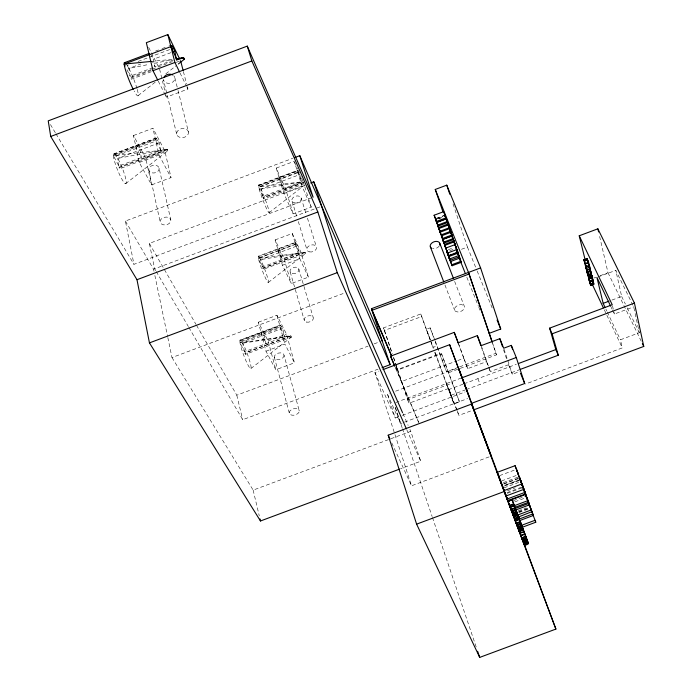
<?xml version="1.0" encoding="UTF-8"?>
<svg xmlns="http://www.w3.org/2000/svg" width="692" height="692" viewBox="0 0 692 692"><rect width="100%" height="100%" fill="white"/><g stroke="black" fill="none" stroke-linecap="round" stroke-linejoin="round"><path stroke-width="0.52" stroke-dasharray="3.46 2.59" d="M160.76 150.294L155.536 139.775L155.994 138.019L159.394 142.76L160.76 150.294L118.851 166.011L113.384 155.588L114.05 153.754L155.994 138.019M295.302 242.347L295.519 244.363L299.402 253.082L262.441 266.913L258.375 258.263L258.315 256.187L295.302 242.347L297.387 245.842L299.402 253.082M284.663 336.684L280.364 327.671L280.199 325.076L282.57 328.285L284.663 336.684L244.51 351.692L239.986 342.765L240.02 340.101L280.199 325.076M297.681 172.239L258.583 186.883L262.865 196.372L301.747 181.806L297.439 170.457L258.523 185.041L258.583 186.883A14.843 1.194 69.1 0 0 265.745 206.847A14.843 1.194 69.1 0 0 268.634 209.546A14.843 1.194 69.1 0 0 260.971 189.106L258.523 185.041M449.169 389.371L451.149 395.539L449.169 389.371L463.034 384.198M138.192 95.574L156.608 81.085M165.82 73.836L175.863 65.93M125.615 183.717L167.706 150.795L167.49 149.645L113.384 155.588A16.106 2.552 68.2 0 0 120.754 177.048A16.106 2.552 68.2 0 0 126.065 180.422A16.106 2.552 68.2 0 0 117.761 158.373L114.05 153.754M269.067 212.773L304.809 184.928M268.332 282.466L305.544 253.54L305.224 252.442L258.375 258.263A14.065 1.367 69.2 0 0 265.183 277.388A14.065 1.367 69.2 0 0 267.934 278.997A14.065 1.367 69.2 0 0 260.642 259.595L258.315 256.187M250.919 368.542L291.332 337.186L291.012 335.905L239.986 342.765A15.267 1.946 69.5 0 0 247.338 363.741A15.267 1.946 69.5 0 0 250.59 364.269A15.267 1.946 69.5 0 0 242.676 343.197L240.02 340.101M155.614 51.035L158.555 49.928M162.006 48.604L165.414 47.35M168.883 46.027L170.846 45.283M125.883 63.517L127.25 65.515L129.231 64.78M138.132 61.432L170.483 49.279M153.027 67.634L130.174 76.224L128.885 68.439L140.718 63.993M173.138 60.083L155.008 66.89L153.546 59.175L171.036 52.609M151.375 69.52L130.373 77.409L131.272 79.234L151.254 71.726M152.378 69.148L172.386 61.631M151.038 70.549L131.073 78.04L131.272 79.234M176.244 62.349L180.24 60.844M165.423 95.254L166.383 97.148L187.913 89.06L186.849 84.934M133.487 135.537L152.915 128.245L164.808 150.821L171.036 177.61L151.574 184.902L139.248 162.482L133.487 135.537L145.692 157.992L151.574 184.902M113.505 154.169L155.553 138.391M114.993 154.359L156.825 138.668M113.384 155.588L155.536 139.775M116.256 155.934L157.984 140.286M118.851 166.011L117.761 158.373L159.394 142.76M166.928 149.204L119.015 167.179L119.837 168.744L167.706 150.795L166.928 149.204L117.761 158.373M167.49 149.645L119.673 167.576L119.837 168.744M145.692 157.992L164.808 150.821M139.248 162.482L159.022 155.069L152.915 128.245M312.101 197.601L133.945 264.327L125.408 221.033L292.759 158.321M276.212 168.07L294.238 161.314L302.248 186.702L311.236 207.133L293.183 213.889L283.919 193.57L276.212 168.07L285.441 188.44L293.183 213.889M258.367 185.499L297.378 170.881M259.042 185.517L297.854 170.976L301.747 181.806M259.872 186.909L298.598 172.403M262.865 196.372L260.971 189.106L299.61 174.626M285.441 188.44L303.2 181.788L311.236 207.133M303.563 182.351L263.15 197.488L263.799 198.915L303.165 184.167M303.849 182.697L263.505 197.808L263.799 198.915M155.735 270.65L154.645 268.79L149.334 243.394L304.67 185.205M283.919 193.57L302.248 186.702M125.408 221.033L153.555 269.197L321.668 206.251M275.131 239.908L292.266 233.498L300.821 251.957L308.416 277.137L291.254 283.556L282.431 265.261L275.131 239.908L283.928 258.28L291.254 283.556M258.168 256.793L295.7 242.676M259.604 257.64L296.41 243.869M258.375 258.263L295.519 244.363M262.441 266.913L260.642 259.595L297.387 245.842M283.928 258.28L300.821 251.957M304.956 252.225L262.718 268.038L263.332 269.335L305.544 253.54L304.956 252.225L260.642 259.595M305.224 252.442L263.055 268.219L263.332 269.335M282.431 265.261L299.835 258.747L308.416 277.137M436.418 218.361L443.953 215.541M436.375 218.542L443.883 215.74M437.707 218.897L443.373 216.786M438.598 218.836L442.352 217.435M448.329 249.682L453.831 247.624M258.324 322.212L276.938 315.258L286.453 334.046L294.463 362.79L275.823 369.753L265.979 351.207L258.324 322.212L268.124 340.897L275.823 369.753M449.757 250.703L455.258 248.644M167.819 337.566L171.988 357.548L344.14 293.174M461.452 249.302L467.446 247.061L452.862 203.413M240.591 340.204L280.675 325.214M239.813 340.974L280.096 325.915M241.499 341.26L281.48 326.313M239.986 342.765L280.364 327.671M244.51 351.692L242.676 343.197L282.57 328.285M268.124 340.897L286.453 334.046M290.692 335.828L244.795 352.989L245.47 354.33L291.332 337.186L290.692 335.828L242.676 343.197M291.012 335.905L245.193 353.032L245.47 354.33M265.979 351.207L284.914 344.123L294.463 362.79M391.326 351.259L383.446 327.896L420.771 313.952L430.26 339.962M383.446 327.896L384.518 330.413L421.765 316.495M196.545 325.344L236.785 395.193L368.058 346.147M374.113 343.889L381.18 341.243M434.775 339.884L430.13 327.87L426.324 329.288L431.081 341.493M593.995 278.002L596.002 277.258M600.007 275.762L608.017 272.769L599.073 234.052M597.914 277.034L615.802 270.356L633.708 306.833L639.313 332.731L620.413 339.789L622.307 347.912L525.444 384.051M458.632 367.218L446.53 371.734L437.102 345.896L433.348 347.298L431.462 342.462M188.881 327.48L242.693 419.715L378.014 369.173M489.123 456.876L411.524 485.793L374.917 372.607L378.957 371.102M396.231 366.604L397.485 369.545L439.593 353.828L446.53 371.734M396.326 367.167L397.58 370.108L441.513 353.707L459.505 401.87L453.883 403.972L434.671 352.15M611.918 300.077L621.658 296.444L615.802 270.356M395.158 366.916L401.447 381.569L456.763 360.921M457.767 360.541L463.804 358.292L458.666 344.331M459.635 366.838L495.948 353.283L492.557 343.318M398.289 416.878L395.253 418.011L387.485 394.215L389.51 393.463M395.582 391.196L456.357 368.507M448.814 372.651L496.562 354.832L492.739 343.578M463.804 358.292L467.714 368.637L486.45 361.648L481.191 346.64M612.558 310.18L614.401 314.038L633.708 306.833M395.772 402.485L462.187 377.694M397.58 370.108L407.571 399.751L452.257 383.083L459.505 401.87M489.538 369.58L490.317 371.561L508.533 364.762L507.867 362.755M407.571 399.751L409.067 403.237L447.923 388.74M464.021 383.826L516.353 364.303M451.262 395.149L465.171 389.959M466.166 389.587L519.173 369.805M508.533 364.762L512.348 374.251L519.796 371.474M402.337 415.364L465.093 391.949M387.485 394.215L400.573 423.599L467.68 398.557M171.988 357.548L253.142 490.118L410.754 431.324L420.71 461.244L400.556 468.761M446.764 384.32L458.908 415.39L472.039 410.486M499.563 475.646L514.467 470.093M501.544 480.966L517.495 475.023M503.3 482.618L518.265 477.039M503.689 483.656L519.571 477.739M503.854 484.089L518.593 478.596M519.268 479.945L504.373 485.499L520.254 479.599M504.58 486.026L519.285 480.542M504.131 487.825L519.856 481.969M507.452 490.74L515.263 487.834M507.037 492.609L521.993 487.038M507.297 493.309L521.915 487.869M513.352 500.662L524.951 496.346M514.883 501.83L525.505 497.877M518.291 510.791L526.11 507.885M518.559 511.622L528.238 508.023M518.732 512.08L528.428 508.464M518.939 512.599L529.614 508.62M127.25 65.515L128.885 68.439L149.247 64.347M154.333 63.327L172.005 59.78M260.971 189.106L301.427 181.927L258.583 186.883M172.023 59.356L152.344 61.311L155.008 66.89M297.439 170.457L297.854 170.976M150.674 54.21L153.546 59.175M50.447 124.551L55.421 132.881M55.974 133.807L133.945 264.327M156.28 271.584L188.345 326.546M149.334 243.394L196.009 324.418M159.022 155.069L171.036 177.61M158.243 81.085L164.947 94.311M148.711 47.393L158.174 66.276M126.956 69.693L130.174 76.224M180.015 72.911L186.52 86.215M186.978 87.166L187.913 89.06M621.658 296.444L625.378 304.082M627.237 307.905L639.313 332.731M608.017 272.769L641.882 342.557M179.799 59.278L180.716 61.173M611.183 307.291L612.1 309.22M605.881 309.108L606.789 311.019M607.247 311.98L620.413 339.789M604.306 309.8L622.307 347.912M391.776 442.975L411.524 485.793M374.917 372.607L395.253 418.011M406.732 429.645L420.71 461.244M402.952 413.574L408.15 425.407M409.889 429.351L410.754 431.324M294.662 162.291L297.655 169.116M298.079 170.094L301.072 176.918M301.496 177.887L303.2 181.788M418.496 422.016L395.158 367.089M401.447 381.569L418.911 422.985M467.446 247.061L476.779 270.053M477.186 271.056L493.007 310.042M466.832 277.224L478.397 306.288M478.803 307.291L479.997 310.293M495.948 353.283L496.562 354.832M486.45 361.648L489.157 368.585M449.056 389.76L456.824 409.647M454.635 281.41L464.41 306.495A5.242 3.373 -21.1 0 1 458.009 311.988A5.242 3.373 -21.1 0 1 456.071 306.478A5.242 3.373 -21.1 0 1 464.41 306.495M435.164 340.888L437.102 345.896M444.965 285.026L454.592 310.163M477.887 378.654L480.084 384.397M458.199 342.791L467.714 368.637M441.513 353.707L452.257 383.083M430.13 327.87L433.772 337.852M435.225 341.848L439.593 353.828M457.17 410.607L458.908 415.39M435.164 352.297L453.883 403.972M430.623 340.974L433.201 348.093M420.771 313.952L433.201 348.275M434.645 352.271L435.726 355.273M481.234 345.619L488.569 366.57M488.915 367.564L490.317 371.561M402.138 427.691L394.898 406.256L400.573 423.599M402.485 428.711L432.137 516.517M432.474 517.538L476.26 647.193M384.518 330.413L392.364 353.681M393.722 357.721L409.067 403.237M393.376 357.357L395.772 364.468M396.118 365.488L397.485 369.545M504.044 349.226L512.348 374.251M503.525 349.702L506.535 358.741M301.072 197.808L306.167 214.105M307.438 218.179L316.348 246.689M292.085 201.173L297.084 217.504M298.33 221.587L307.075 250.158M292.266 233.498L299.835 258.747M298.736 268.833L303.65 285.338M303.952 286.367L313.156 317.308M290.199 272.025L304.368 320.595M276.938 315.258L284.914 344.123M284.057 355.307A4.982 3.218 -15.3 0 1 276.956 359.494A4.982 3.218 -15.3 0 1 276.532 353.88A4.982 3.218 -15.3 0 1 284.057 355.307L299.29 410.91A5.147 3.175 -15.7 0 1 291.938 415.174A5.147 3.175 -15.7 0 1 291.566 409.603A5.147 3.175 -15.7 0 1 299.29 410.91M274.309 357.167L289.247 412.899M183.38 71.501L186.581 83.896M174.877 77.876L177.757 89.355M178.017 90.392L188.492 132.129A6.003 4.55 -11.6 0 1 180.093 137.448A6.003 4.55 -11.6 0 1 179.124 129.62A6.003 4.55 -11.6 0 1 188.492 132.129M176.65 134.032L163.442 79.641A5.787 4.533 -10.8 0 0 171.209 82.867A5.787 4.533 -10.8 0 0 173.822 75.739M159.593 69.105L165.12 91.95M165.371 92.987L166.383 97.148M236.785 395.193L242.693 419.715M253.142 490.118L259.258 515.843M612.481 305.795L613.674 310.95M613.916 311.98L614.401 314.038M159.125 168.251A5.242 3.884 -10.4 0 1 151.851 172.844A5.242 3.884 -10.4 0 1 150.882 166.184A5.242 3.884 -10.4 0 1 159.125 168.251L170.838 220.108A5.415 3.884 -11.2 0 1 163.303 224.796A5.415 3.884 -11.2 0 1 162.352 218.136A5.415 3.884 -11.2 0 1 170.838 220.108M148.78 169.955L160.163 221.933M153.555 269.197L153.996 271.299M154.87 275.511L167.602 336.511M137.25 89.424A17.975 2.327 68 0 1 134.118 90.998M128.885 68.439A17.975 2.327 68 0 1 136.999 88.55M439.204 246.075A5.043 3.408 -21.2 0 1 432.535 248.575M136.03 145.718L135.961 147.119L141.298 157.586L140.061 150.008L137.397 145.951L136.514 145.329L136.03 145.718M278.123 248.774L278.27 250.815L282.232 259.509L280.321 252.225L278.123 248.774M261.541 332.056L261.619 334.677L266.013 343.656L264.041 335.213L261.541 332.056M279.369 177.23L279.525 179.038L283.685 188.57L281.67 181.356L279.369 177.23M292.396 273.565A4.576 3.131 -16.1 0 0 298.944 269.629A4.576 3.131 -16.1 0 0 292.067 268.081A4.576 3.131 -16.1 0 0 292.396 273.565M306.599 322.1A4.706 3.105 -16.4 0 0 313.355 318.095A4.706 3.105 -16.4 0 0 306.314 316.642A4.706 3.105 -16.4 0 0 306.599 322.1M294.394 202.912A4.809 3.451 -16.6 0 0 301.288 198.682A4.809 3.451 -16.6 0 0 294.057 196.857A4.809 3.451 -16.6 0 0 294.394 202.912M309.428 251.871A4.956 3.434 -16.9 0 0 316.555 247.563A4.956 3.434 -16.9 0 0 309.142 245.824A4.956 3.434 -16.9 0 0 309.428 251.871"/><path stroke-width="1.04" d="M590.077 270.676L589.93 269.966L591.34 273.487L588.226 274.655L586.626 270.65L587.681 272.587L590.795 271.42L589.965 269.664M133.245 89.346A17.975 2.327 68 0 1 124.197 64.096L124.3 62.773L149.23 53.405M447.231 252.286C449.8 259.76 442.975 240.79 448.996 256.533L444.437 244.51L445.899 248.039L455.163 244.579L453.649 240.349M587.101 270.235L585.588 266.515L587.101 270.235L590.224 269.067L589.203 266.057M586.92 269.75C584.818 262.277 585.631 273.003 589.264 268.877M521.509 482.938L520.263 479.573M178.38 63.958L184.236 59.339L183.986 58.171L181.053 58.465M590.57 270.927L587.456 272.12L587.992 274.006L587.352 272.207L588.226 274.655M179.332 58.327L167.836 34.6L146.341 42.679L152.984 70.696L157.767 80.142M125.114 65.965L124.197 64.096L172.161 46.139L174.92 51.147L176.157 58.95L179.098 58.656M171.452 48.916L173.407 48.189M172.983 51.874L174.92 51.147M176.391 60.126L183.389 57.497L184.236 59.339M152.984 70.696L174.903 62.47L167.836 34.6M294.775 157.568L299.809 155.674L313.113 197.22L247.286 46.113L48.232 120.849L50.715 136.462L136.981 279.706L149.446 342.886L260.477 520.989L399.552 469.141M50.715 136.462L251.853 60.957L247.286 46.113M310.725 182.939L313.753 181.806L382.192 340.871M136.981 279.706L317.844 211.994L337.263 272.631L406.291 428.659M442.906 211.709L435.259 189.452L446.764 185.145L480.594 267.908L500.723 329.029L489.175 333.345M434.143 215.221L443.563 211.7L446.366 218.854L436.92 222.392L434.143 215.221L436.764 222.279L446.176 218.758L447.283 221.535L447.629 222.53L438.209 226.05L435.432 218.897L439.048 228.464L448.451 224.943L444.826 215.385L445.821 217.868M436.565 221.388L446.02 217.85L446.366 218.854M437.854 225.064L447.283 221.535M448.113 223.966L438.711 227.486L439.048 228.464M449.402 227.711L449.705 228.602L440.328 232.105L440.017 231.215L449.402 227.711L445.657 217.816M149.446 342.886L337.263 272.631M441.617 235.79L450.976 232.296L450.639 231.318L441.28 234.813L441.617 235.79L439.212 229.562M451.893 234.986L442.569 238.48L442.906 239.449L452.231 235.963L449.445 228.844L449.783 229.822M444.16 243.022L453.459 239.544L453.13 238.576L443.823 242.062L444.16 243.022L441.401 235.911L441.747 236.872M453.926 240.903L454.255 241.863L444.973 245.34L444.636 244.38L453.926 240.903L452.248 236.699M448.658 255.59L457.896 252.13L458.225 253.082L448.9 256.533L448.641 255.876L451.4 254.846M454.16 253.808L456.919 252.779M452.127 265.737L448.58 256.585L450.016 260.261L449.566 259.016L458.701 255.547L459.376 256.818L459.808 258.081L450.639 261.507L450.094 260.382L452.127 265.737L461.261 262.32L459.22 256.966L459.808 258.081M448.606 256.473L447.136 252.476L450.198 260.253L459.376 256.818M451.781 264.751L460.924 261.334M382.053 367.668L390.132 364.649L371.457 308.701L480.594 267.908M435.259 189.452L469.107 274.015L371.993 310.31L391.707 356.38M585.121 259.725L579.23 235.79L597.871 228.818L634.434 303.087L643.768 346.433L474.063 409.733M583.884 259.656L587.179 258.817L588.65 262.484L585.51 263.661L583.884 259.656L584.55 262.034L584.342 261.178L587.473 260.01L587.681 260.867M584.048 259.993L587.179 258.817M584.256 260.841L587.387 259.673M586.652 268.262L585.242 265.123L586.409 267.596L586.133 266.463L589.42 265.624L586.288 266.801L586.652 268.262L589.774 267.095L589.264 265.296M591.902 275.814L590.501 272.363L591.902 275.814L588.797 276.973L587.171 272.925L588.287 274.888L591.392 273.729L588.373 275.243L587.396 273.522L588.122 275.226L590.449 274.352M588.797 276.973L588.295 275.632L591.401 274.473M588.719 276.644L591.824 275.485M588.797 277.881L591.894 276.722C595.025 281.073 588.027 273.712 589.342 279.438C589.004 278.764 588.079 276.471 588.987 278.902M592.222 277.103C583.598 279.473 595.786 278.833 591.297 275.156M589.048 278.435L592.326 277.648L592.62 278.85L592.153 278.046M592.188 278.288L593.035 280.433L589.939 281.583L589.03 279.845L589.671 280.961L592.767 279.802L591.876 277.682M590.423 281.073C592.499 282.016 592.611 278.668 592.438 280.009M589.939 281.583L592.966 280.148M394.743 366.094L390.548 356.172L454.263 332.376L458.199 342.791L477.342 335.637L481.234 345.619L499.858 338.665L503.707 348.223L511.319 345.386L516.267 357.513L524.692 383.515L471.304 403.436M589.843 282.371L589.255 280.667L590.198 283.045L589.904 281.921L592.992 280.744L593.468 282.336L592.681 280.727M589.904 281.921L592.992 280.744M590.899 285.502L589.506 282.379L590.665 284.844L590.397 283.746L593.641 282.924L590.553 284.083L590.899 285.502L593.987 284.351L593.485 282.596M382.996 369.597L449.644 344.702L467.117 391.196M604.972 307.187L603.156 303.356L609.003 301.176M520.176 369.433L558.271 355.221L555.823 349.572L549.63 328.138L612.238 304.765L579.23 235.79M558.271 355.221L552.104 333.821L634.434 303.087M462.187 377.694L516.267 357.513M518.377 363.542L555.823 349.572M524.666 545.287L555.901 629.08L479.703 657.4L416.61 524.147L388.186 435.19L471.563 404.085L491.138 456.123L449.644 344.702M504.373 491.554L497.193 472.351L515.09 465.681L523.982 489.305L506.025 495.991L503.819 490.126M504.001 490.619L522.071 483.89M416.61 524.147L504.131 491.545L555.901 629.08M525.09 492.332L507.158 499.01L507.755 500.601L525.661 493.932L519.571 478.224L520.272 480.179M522.884 487.505L531.975 511.639L514.467 518.567L518.542 517.054L512.045 499.615L508.066 501.51M508.888 501.207L512.045 499.615M509.502 505.394L513.637 503.854M509.641 505.748L513.767 504.217M510.108 506.994L514.234 505.463M514.805 507.383L528.619 502.236L528.031 500.593L510.203 507.219L508.707 503.006M515.22 508.482L529.017 503.343L522.097 485.282M515.67 509.321L511.561 510.843L511.959 511.898L516.033 510.289L514.649 506.613L516.734 512.175L512.634 513.698L510.722 508.577M511.691 511.206L515.799 509.675M511.786 511.457L529.536 504.797L529.017 503.343M514.087 512.608L516.552 511.691L517.504 514.251L513.412 515.774L512.997 514.675L517.097 513.144M512.495 513.326L516.587 511.803L516.146 510.627M513.127 515.012L517.218 513.49M517.651 515.021L531.361 509.918M517.988 515.549L513.775 516.742L517.867 515.22L519.078 518.498M517.296 513.741L518.81 517.772L514.71 519.208L518.775 517.668M514.891 519.709L518.965 518.196M515.056 520.116L519.112 518.602M518.17 519.415L532.805 513.966L533.35 515.479L519.709 520.566M515.237 520.6L519.294 519.087M516.76 524.674L520.817 523.161M520.946 523.515L516.889 525.02L512.452 513.213L512.634 513.698M516.985 525.271L521.033 523.758M521.171 524.112L517.114 525.617L516.37 523.61M521.483 525.349L535.063 520.289L535.764 522.235L518.291 528.749L517.036 525.366M518.637 526.595L521.673 525.462L522.598 527.961L518.567 529.466M517.668 527.088L521.716 525.583M516.232 523.221L517.806 527.451L521.854 525.946L521.534 525.116M518.17 528.42L522.209 526.915M523.083 529.25L518.922 530.427L522.962 528.93L523.386 530.072L519.355 531.568L519.173 531.075M520.185 530.703L523.195 529.579L519.787 520.445L521.69 525.513M519.311 531.413L523.23 529.683M520.592 534.847L520.791 535.392L524.744 533.757M518.888 530.297L518.299 528.74L522.244 539.25L526.24 537.762M522.373 539.587L526.37 538.099L518.663 517.408L519.484 519.597L515.428 521.111L514.857 519.597M527.832 542.026L526.448 538.359L522.469 539.829L523.853 543.505M521.387 536.931L521.232 536.508L522.59 540.175L526.586 538.687L525.929 536.949M524.078 541.101L527.07 539.994L527.979 542.433L524 543.912L522.685 540.4M523.135 541.602L527.114 540.115L526.941 539.639M523.619 542.917L527.607 541.429M523.74 543.229L527.728 541.75M524.354 544.872C533.835 540.106 524.069 547.908 524 543.912M124.3 62.773L124.871 62.583M176.157 58.95L183.389 57.497M124.197 64.096L151.306 61.415M590.224 269.067L589.895 268.591M172.161 46.139L170.846 45.283L170.872 46.563L176.546 58.803M589.956 268.505L589.281 266.403M589.895 268.764L590.795 271.42M591.842 276.757L591.842 277.172M593.035 280.433L592.127 278.686L592.767 279.802M590.648 272.423L591.392 273.729M591.167 273.522L591.478 274.075M455.163 244.579L453.692 241.127L454.082 242.373M589.601 281.393L589.722 282.094M585.648 265.174L585.916 265.65L584.532 262.268M589.774 268.185L589.203 266.878M591.807 276.532L591.487 276.022L591.833 277.25M174.903 62.47L179.548 71.968M588.702 277.691L588.416 277.181L588.866 278.617M642.358 343.526L643.768 346.433M610.716 306.322L596.919 277.405L603.156 303.356M588.364 263.955L589.774 267.095M589.212 267.311L589.454 268.176M590.449 271.627L591.34 273.487M591.375 275.468L592.326 277.648M592.586 281.229L593.753 283.694M592.3 284.386L603.381 307.845M589.195 278.573L587.811 275.65M585.276 263.678L586.072 266.126L584.904 263.756M589.74 268.28L589.29 267.242M388.186 435.19L389.977 439.083M589.056 279.205L589.523 280.009L589.221 278.807M455.691 246.958L456.106 247.952M590.605 271.299L591.167 272.778M589.921 282.682L590.38 283.486L590.077 282.284M589.921 269.742L590.311 270.866M402.519 412.588L349.2 291.289L313.753 181.806M251.853 60.957L317.844 211.994M549.63 328.138L552.104 333.821M523.965 489.313L523.636 488.5M299.809 155.674L390.132 364.649M454.237 242.607L455.89 246.707M371.457 308.701L391.188 354.832M390.548 356.172L394.743 365.938M520.254 479.599L518.948 476.26M529.146 504.857L530.167 507.305M589.671 280.961L588.702 278.504L589.869 281.307M452.049 236.206L451.919 236.067M528.878 503.975L529.614 505.74M530.582 508.265L530.366 507.746L535.764 522.235M520.548 373.325L524.692 383.515M497.064 320.033L500.723 329.029M452.559 237.624C451.703 235.591 454.255 242.416 452.931 238.991M446.617 220.359L448.451 224.943M449.705 228.602L446.92 221.475L447.248 222.452M448.546 226.076L450.976 232.296M450.111 230.652L452.023 235.808L442.733 239.285L441.461 235.782M451.123 233.195L452.231 235.963M453.459 239.544L450.674 232.443L451.011 233.412M454.255 241.863L453.995 241.205L454.203 241.785M458.225 253.082L454.307 243.004M456.435 248.791L458.995 255.746L457.68 252.822M456.262 249.059L456.737 250.279M458.779 255.928L457.68 253.185L458.017 254.172M458.381 255.08L461.261 262.32M459.254 258.185L465.232 273.219M443.304 241.084L443.07 240.548L444.117 243.489L443.364 241.499M454.774 243.67L453.701 240.833M454.782 243.921L455.613 246.058M440.328 232.105L437.569 224.978L437.906 225.947M438.52 227.582L438.166 226.673L440.493 233.299M439.896 231.604L442.906 239.449M444.636 244.38L442.577 239.172L445.527 247.13M444.973 245.34L444.714 244.683L444.921 245.253M525.661 493.932L524.086 489.91L525.704 494.434L507.945 501.051L505.644 494.918M592.698 280.649L593.303 281.886L593.13 281.16M445.553 247.373L446.184 248.999M439.783 243.29L453.468 278.4M518.922 476.079L519.571 477.739L519.138 476.485M457.723 253.056L458.156 254.18M522.278 484.876L522.988 486.666L519.26 476.667L521.906 483.89M523.29 487.635L522.166 484.685M518.49 474.651L516.457 469.349L518.429 474.798M523.559 489.209L530.02 506.423M525.462 494.642L533.35 515.479M430.329 246.828L443.806 282.016M458 253.661L458.26 254.336M520.652 481.182L528.619 502.236M524.501 533.074L524.294 532.529M457.36 252L457.135 251.395L457.3 251.931M440.017 231.215L436.289 221.319M448.866 257.078L449.575 258.964M524.709 533.636L524.155 532.157M501.233 483.154L501.7 484.391L501.553 483.985M520.747 535.253L520.436 534.44M527.918 542.269L528.454 543.704M517.945 515.479L518.637 517.305M522.339 527.295L524.242 532.373M525.496 535.79L527.243 540.452M516.517 511.622L516.734 512.175M526.456 538.341L525.211 535.028L527.252 540.469L523.264 541.957L522.512 539.942M469.678 397.813L458.389 367.746L508.101 500.861M499.174 477.618L500.368 480.819M500.143 480.213L499.148 477.558M502.496 486.528L502.954 487.748M519.147 530.98L519.381 531.603M497.193 472.351L498.102 474.755M498.404 475.56L498.915 476.935M501.302 483.362L502.401 486.251M504.797 492.566L505.35 494.036M511.535 510.471L510.852 508.646L512.167 512.236M519.225 531.171L519.562 532.087M508.681 503.171L510.246 507.357L514.364 505.817L512.651 501.224M516.63 524.302L517.14 525.678M517.806 527.451L517.235 525.903M520.384 534.276L520.938 535.755L524.934 534.267L523.956 531.62L519.934 533.117L524.086 531.958L523.628 530.747M522.244 539.232L522.607 540.201M457.819 252.788L458.087 253.506M518.516 475.119L515.09 465.681M523.489 530.383L523.152 529.484M519.614 532.243L519.804 532.736M500.601 481.442L501.146 482.895M502.617 486.753L508.239 501.821M513.637 516.171L512.919 514.242L513.109 514.77M514.242 517.772L515.73 521.751M519.484 531.871L519.727 532.52M446.366 249.397L447.646 253.004L456.867 249.553L455.794 246.542M515.402 508.637L516.059 510.376M520.522 522.417L521.188 524.173M518.325 528.792L518.965 530.496M509.096 503.984L510.359 506.925M510.8 508.568L512.253 512.668M514.502 518.031L515.626 521.059M516.379 523.074L517.884 527.114M518.637 529.129L519.77 532.165M504.901 492.834L512.253 512.487M471.563 404.085L504.131 491.545M448.849 256.447L447.309 252.485M505.722 495.169L506.025 495.991M458.701 255.547L458.476 254.933L458.926 256.23M444.376 243.818L445.899 248.039M445.951 248.679L444.991 245.98L447.317 252.156M448.304 255.019L449.809 259.154L447.854 254.007M454.263 332.376L458.303 343.336M457.498 251.577L458.467 254.327L457.152 250.824M455.146 245.236L454.263 242.745M444.818 245.029L445.371 246.603L443.702 242.113M454.09 241.56L454.627 243.134L452.637 237.823M457.533 252.018L456.435 249.241M455.959 246.992L456.538 248.705M523.455 488.284L524.761 491.943M525.92 495.982L526.465 497.513M453.182 239.371L453.442 240.107M477.342 335.637L480.845 345.645M450.198 260.253L450.639 261.507M456.426 249.085L456.737 249.968M456.374 249.371L456.659 250.193M452.222 236.967L452.594 238.048M444.895 215.186L446.176 218.758M443.563 211.7L443.901 212.703M447.499 223.187L449.194 228.126M469.107 274.015L492.393 342.557M468.475 272.44L491.882 341.32M477.636 651.276L479.703 657.4M456.063 248.177L455.699 247.061M446.764 185.145L449.817 194.279M499.858 338.665L502.53 346.692M511.319 345.386L512.625 349.399M589.359 268.063L589.229 267.527M180.716 61.173L183.112 70.472M585.51 263.661L588.65 262.484M587.456 272.12L586.098 268.47L587.681 272.587M587.932 274.456L588.295 275.632M587.024 258.488L589.212 264.95L587.577 260.754M259.984 518.931L260.477 520.989M597.871 228.818L598.597 231.958M163.909 77.262A5.787 4.533 -10.8 0 1 172.792 74.944M431.548 248.194A5.043 3.408 -21.2 0 1 431.133 243.731A5.043 3.408 -21.2 0 1 437.214 241.456A5.043 3.408 -21.2 0 1 439.714 245.132M515.073 507.72L511.094 509.606L515.073 507.72M520.237 521.612L516.31 523.472L520.237 521.612M525.678 536.257L521.811 538.082L525.678 536.257M586.842 271.16L587.361 272.657L586.842 271.16M449.281 257.761L448.693 256.256L449.281 257.761M454.808 244.371L454.549 243.731L454.808 244.371"/></g></svg>
